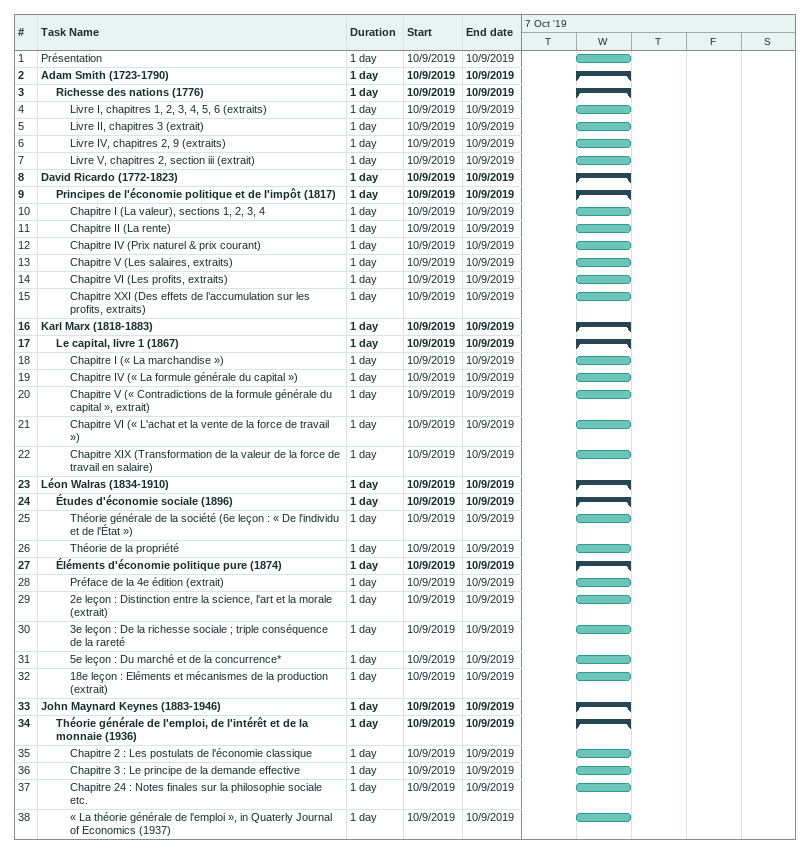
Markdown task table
| ID | Level | Task | Duration | Start | Finish |
|---|---|---|---|---|---|
| 1 | 1 | Présentation | 1d | 2019-10-09 | 2019-10-09 |
| 2 | 1 | **Adam Smith (1723-1790)** | 1d | 2019-10-09 | 2019-10-09 |
| 3 | 2 | **Richesse des nations (1776)** | 1d | 2019-10-09 | 2019-10-09 |
| 4 | 3 | Livre I, chapitres 1, 2, 3, 4, 5, 6 (extraits) | 1d | 2019-10-09 | 2019-10-09 |
| 5 | 3 | Livre II, chapitres 3 (extrait) | 1d | 2019-10-09 | 2019-10-09 |
| 6 | 3 | Livre IV, chapitres 2, 9 (extraits) | 1d | 2019-10-09 | 2019-10-09 |
| 7 | 3 | Livre V, chapitres 2, section iii (extrait) | 1d | 2019-10-09 | 2019-10-09 |
| 8 | 1 | **David Ricardo (1772-1823)** | 1d | 2019-10-09 | 2019-10-09 |
| 9 | 2 | **Principes de l'économie politique et de l'impôt (1817)** | 1d | 2019-10-09 | 2019-10-09 |
| 10 | 3 | Chapitre I (La valeur), sections 1, 2, 3, 4 | 1d | 2019-10-09 | 2019-10-09 |
| 11 | 3 | Chapitre II (La rente) | 1d | 2019-10-09 | 2019-10-09 |
| 12 | 3 | Chapitre IV (Prix naturel & prix courant) | 1d | 2019-10-09 | 2019-10-09 |
| 13 | 3 | Chapitre V (Les salaires, extraits) | 1d | 2019-10-09 | 2019-10-09 |
| 14 | 3 | Chapitre VI (Les profits, extraits) | 1d | 2019-10-09 | 2019-10-09 |
| 15 | 3 | Chapitre XXI (Des effets de l’accumulation sur les profits, extraits) | 1d | 2019-10-09 | 2019-10-09 |
| 16 | 1 | **Karl Marx (1818-1883)** | 1d | 2019-10-09 | 2019-10-09 |
| 17 | 2 | **Le capital, livre 1 (1867)** | 1d | 2019-10-09 | 2019-10-09 |
| 18 | 3 | Chapitre I (« La marchandise ») | 1d | 2019-10-09 | 2019-10-09 |
| 19 | 3 | Chapitre IV (« La formule générale du capital ») | 1d | 2019-10-09 | 2019-10-09 |
| 20 | 3 | Chapitre V (« Contradictions de la formule générale du capital », extrait) | 1d | 2019-10-09 | 2019-10-09 |
| 21 | 3 | Chapitre VI (« L'achat et la vente de la force de travail ») | 1d | 2019-10-09 | 2019-10-09 |
| 22 | 3 | Chapitre XIX (Transformation de la valeur de la force de travail en salaire) | 1d | 2019-10-09 | 2019-10-09 |
| 23 | 1 | **Léon Walras (1834-1910)** | 1d | 2019-10-09 | 2019-10-09 |
| 24 | 2 | **Études d'économie sociale (1896)** | 1d | 2019-10-09 | 2019-10-09 |
| 25 | 3 | Théorie générale de la société (6e leçon : « De l'individu et de l'État ») | 1d | 2019-10-09 | 2019-10-09 |
| 26 | 3 | Théorie de la propriété | 1d | 2019-10-09 | 2019-10-09 |
| 27 | 2 | **Éléments d'économie politique pure (1874)** | 1d | 2019-10-09 | 2019-10-09 |
| 28 | 3 | Préface de la 4e édition (extrait) | 1d | 2019-10-09 | 2019-10-09 |
| 29 | 3 | 2e leçon : Distinction entre la science, l'art et la morale (extrait) | 1d | 2019-10-09 | 2019-10-09 |
| 30 | 3 | 3e leçon : De la richesse sociale ; triple conséquence de la rareté | 1d | 2019-10-09 | 2019-10-09 |
| 31 | 3 | 5e leçon : Du marché et de la concurrence* | 1d | 2019-10-09 | 2019-10-09 |
| 32 | 3 | 18e leçon : Eléments et mécanismes de la production (extrait) | 1d | 2019-10-09 | 2019-10-09 |
| 33 | 1 | **John Maynard Keynes (1883-1946)** | 1d | 2019-10-09 | 2019-10-09 |
| 34 | 2 | **Théorie générale de l'emploi, de l'intérêt et de la monnaie (1936)** | 1d | 2019-10-09 | 2019-10-09 |
| 35 | 3 | Chapitre 2 : Les postulats de l'économie classique | 1d | 2019-10-09 | 2019-10-09 |
| 36 | 3 | Chapitre 3 : Le principe de la demande effective | 1d | 2019-10-09 | 2019-10-09 |
| 37 | 3 | Chapitre 24 : Notes finales sur la philosophie sociale etc. | 1d | 2019-10-09 | 2019-10-09 |
| 38 | 3 | « La théorie générale de l'emploi », in Quaterly Journal of Economics (1937) | 1d | 2019-10-09 | 2019-10-09 |
